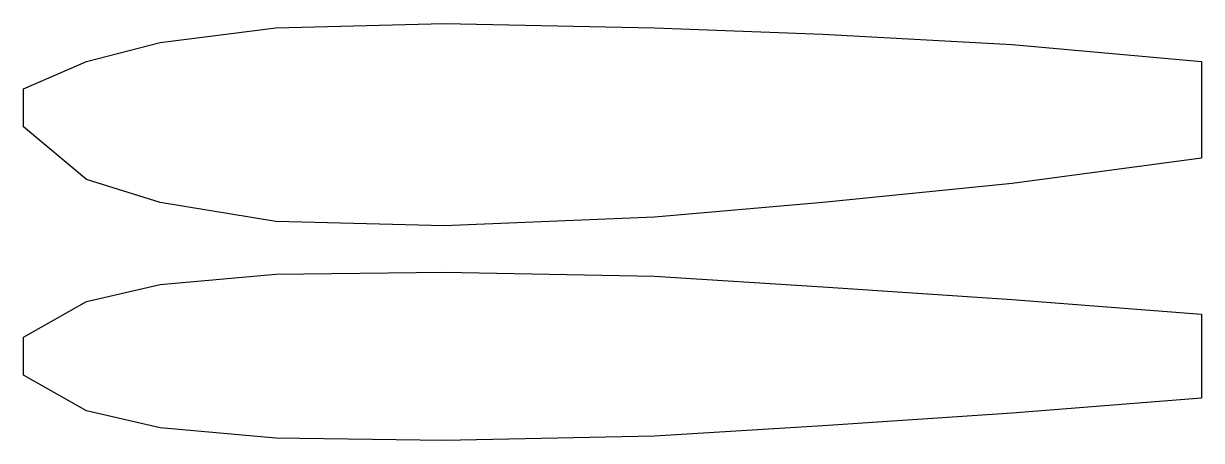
# Model space of a CAD drawing. Header units: metres. Extents: x 0 to 560, y -152 to 46.
import ezdxf

# ---------------------------------------------------------------- set-up
doc = ezdxf.new("R2010")
doc.units = ezdxf.units.M

msp = doc.modelspace()

# ---------------------------------------------------------------- linework, layer by layer
at = {"layer": 'cut'}
for points in [[(0, 15), (30, 28), (65, 37), (120, 44), (200, 46), (300, 44), (380, 41), (470, 36), (560, 28), (560, -18), (470, -30), (380, -39), (300, -46), (200, -50), (120, -48), (65, -39), (30, -28), (0, -3)], [(0, -103), (30, -86), (65, -78), (120, -73), (200, -72), (300, -74), (380, -79), (470, -85), (560, -92), (560, -132), (470, -139), (380, -145), (300, -150), (200, -152), (120, -151), (65, -146), (30, -138), (0, -121)]]:
    msp.add_lwpolyline(points, close=True, dxfattribs=at)

doc.saveas('drawing.dxf')
